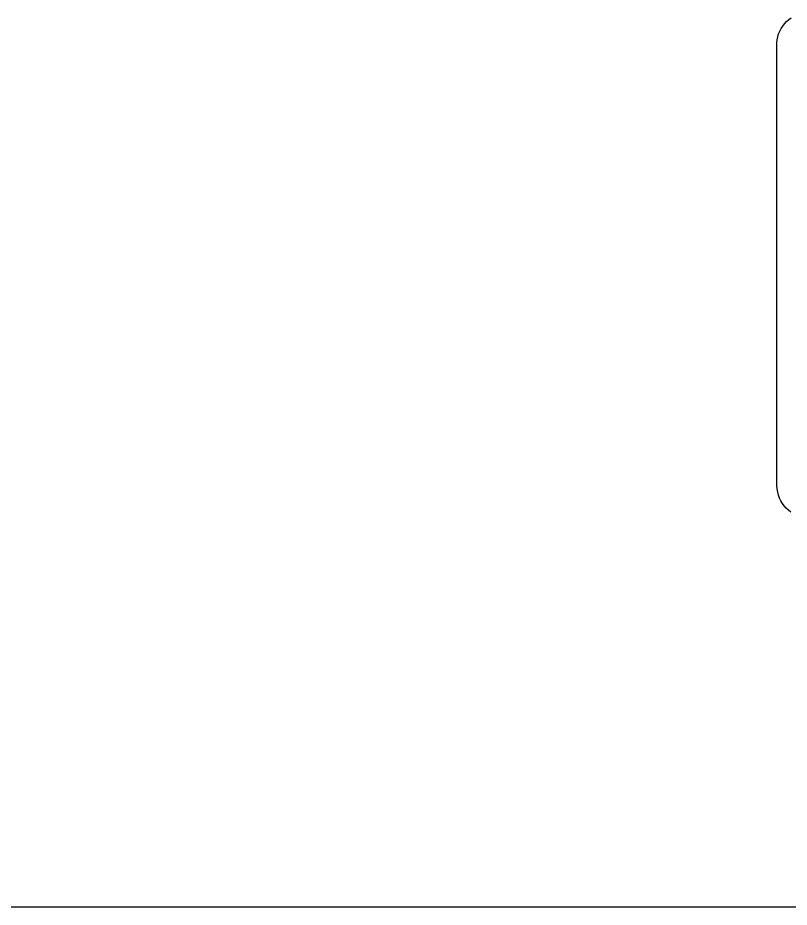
# Model space of a CAD drawing. Extents: x 8.5 to 27.5, y 11 to 13.
# Drawn here: x 13.625 to 14.554, y 11.302 to 12.373 of the extents above; entities that cross this region are included whole.
import ezdxf

# ---------------------------------------------------------------- set-up
doc = ezdxf.new("R2010")
doc.units = 0
doc.header["$MEASUREMENT"] = 0
doc.layers.get('0').update_dxf_attribs({"linetype": 'CONTINUOUS'})

msp = doc.modelspace()

# ---------------------------------------------------------------- linework, layer by layer
for points in [[(14.5559, 11.7781), (14.5531, 11.7803), (14.5505, 11.7828), (14.5481, 11.7855), (14.546, 11.7885), (14.5441, 11.7916), (14.5426, 11.795), (14.5413, 11.7985), (14.5403, 11.8021), (14.5396, 11.8059), (14.5393, 11.8098), (14.5393, 11.8134), (14.5393, 11.8248), (14.5393, 11.8449), (14.5393, 11.8725), (14.5393, 11.9064), (14.5393, 11.9453), (14.5393, 11.9879), (14.5393, 12.033), (14.5393, 12.0792), (14.5393, 12.1254), (14.5393, 12.1702), (14.5393, 12.2125), (14.5393, 12.2508), (14.5393, 12.284), (14.5393, 12.3108), (14.5393, 12.3299), (14.5393, 12.34), (14.5393, 12.3432), (14.5397, 12.3468), (14.5404, 12.3504), (14.5414, 12.3538), (14.5427, 12.3571), (14.5444, 12.3603), (14.5463, 12.3633), (14.5484, 12.3661), (14.5508, 12.3687), (14.5535, 12.3711), (14.5563, 12.3733)], [(15.7224, 11.3022), (15.6232, 11.3022), (15.5243, 11.3022), (15.4256, 11.3022), (15.3273, 11.3022), (15.2293, 11.3022), (15.1316, 11.3022), (15.0343, 11.3022), (14.9374, 11.3022), (14.8408, 11.3022), (14.7446, 11.3022), (14.6488, 11.3022), (14.5535, 11.3022), (14.4585, 11.3022), (14.364, 11.3022), (14.2699, 11.3022), (14.1763, 11.3022), (14.0832, 11.3022), (13.9906, 11.3022), (13.8984, 11.3022), (13.8068, 11.3022), (13.7157, 11.3022), (13.6252, 11.3022), (13.5352, 11.3022)]]:
    msp.add_lwpolyline(points)

doc.saveas('drawing.dxf')
